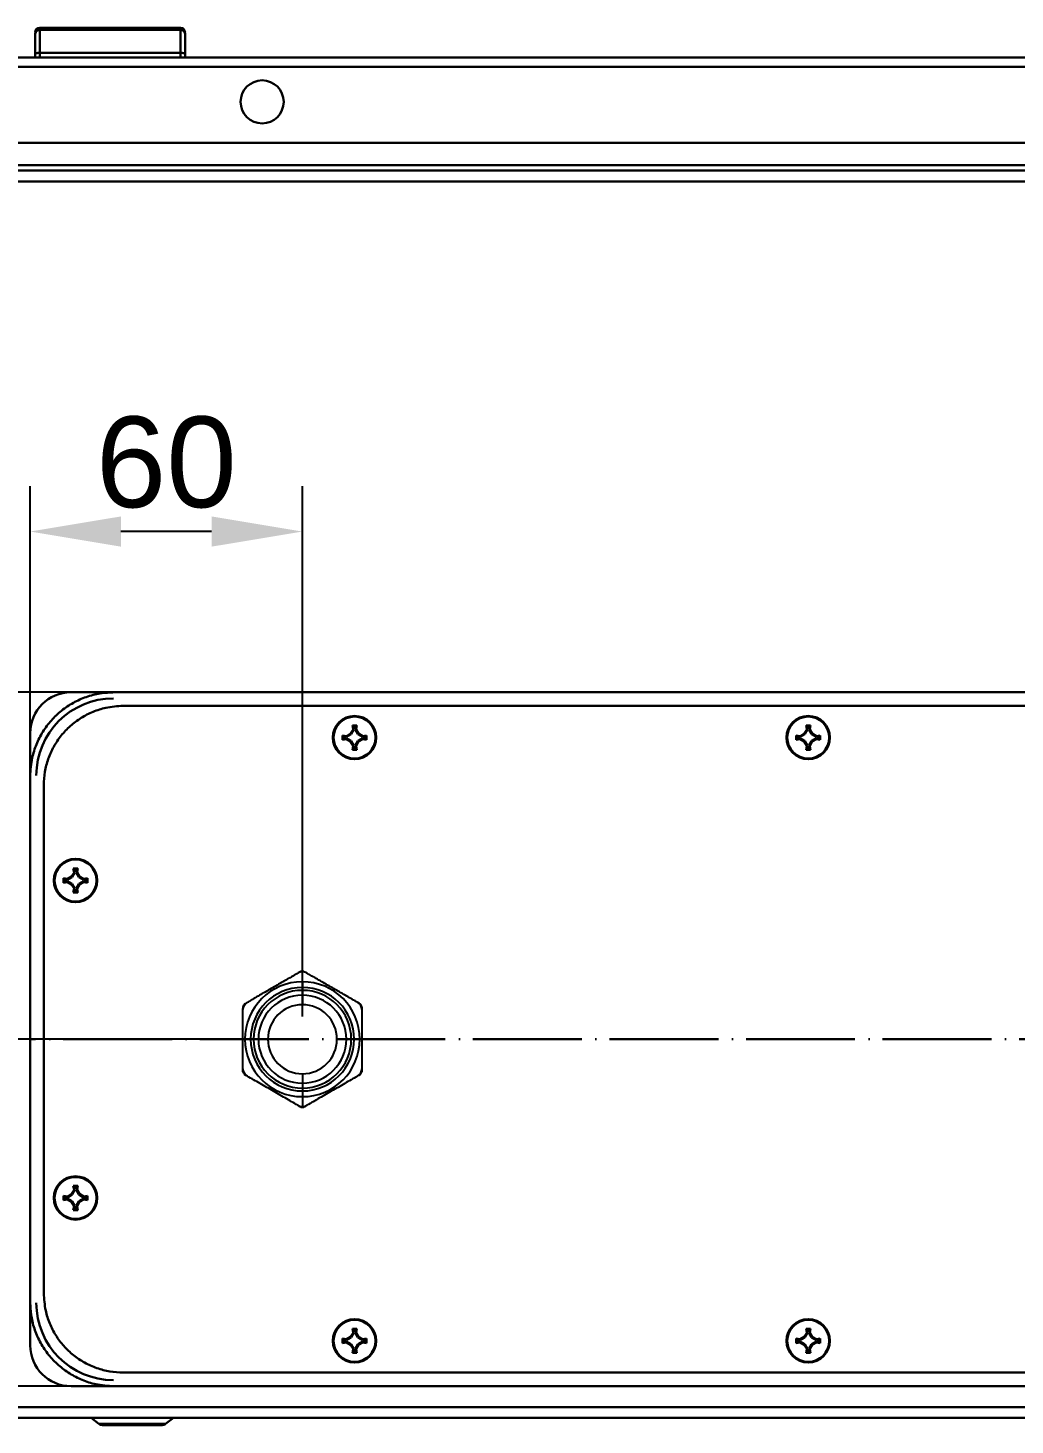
# Model space of a CAD drawing. Header units: millimetres. Extents: x 0 to 53000, y -591 to 24400.
# Drawn here: x 9903.4 to 10121, y 2049 to 2357 of the extents above; entities that cross this region are included whole.
import ezdxf

# ---------------------------------------------------------------- set-up
doc = ezdxf.new("R2010")
doc.units = ezdxf.units.MM
doc.linetypes.add('ACAD_ISO04W100', pattern=[30, 24, -3, 0, -3])
for name, color, linetype in [('MAIN-1', 7, 'Continuous'), ('MAIN-2', 7, 'Continuous'), ('размеры', 3, 'Continuous')]:
    doc.layers.add(name, color=color, linetype=linetype)
doc.layers.add('Осевые центральные', color=5, linetype='ACAD_ISO04W100', lineweight=30)
doc.layers.add('Основная', color=7, linetype='Continuous', lineweight=30)
doc.styles.get("Standard").update_dxf_attribs({"font": 'arial.ttf'})
doc.dimstyles.new('ISO2', dxfattribs={"dimtxt": 20, "dimasz": 20, "dimexe": 10, "dimexo": 5, "dimgap": 5, "dimtad": 1, "dimdec": 4, "dimdsep": 46, "dimlunit": 6, "dimtxsty": 'Standard', "dimcen": 20, "dimadec": 0, "dimazin": 0, "dimtfac": 1, "dimtdec": 4, "dimtmove": 0, "dimatfit": 3, "dimfxl": 1, "dimtolj": 1, "dimtzin": 0, "dimarcsym": 0})

# ---------------------------------------------------------------- blocks, each defined once
blk = doc.blocks.new('*U377')
at = {"layer": 'MAIN-1'}
for p, q in [((-4.62, 12.48), (-4.94, 12.29)), ((-4.3, 12.67), (-4.62, 12.48)), ((-3.98, 12.85), (-4.3, 12.67)), ((-3.66, 13.03), (-3.98, 12.85)), ((-3.35, 13.21), (-3.66, 13.03)), ((-3.04, 13.39), (-3.35, 13.21)), ((-2.73, 13.57), (-3.04, 13.39)), ((-2.43, 13.74), (-2.73, 13.57)), ((-2.12, 13.92), (-2.43, 13.74)), ((-1.82, 14.09), (-2.12, 13.92)), ((-1.52, 14.27), (-1.82, 14.09)), ((-1.22, 14.44), (-1.52, 14.27)), ((-0.93, 14.61), (-1.22, 14.44)), ((-0.64, 14.78), (-0.93, 14.61)), ((-0.35, 14.95), (-0.64, 14.78)), ((0, 12.66), (0, 14.95)), ((0, 12.66), (0, 7.61)), ((0.35, 14.95), (0.52, 14.85)), ((0.52, 14.85), (0.69, 14.75)), ((0.69, 14.75), (0.87, 14.65)), ((0.87, 14.65), (1.04, 14.54)), ((1.04, 14.54), (1.22, 14.44)), ((1.22, 14.44), (1.39, 14.34)), ((1.39, 14.34), (1.57, 14.24)), ((1.57, 14.24), (1.61, 14.22)), ((1.61, 14.22), (1.64, 14.2)), ((1.64, 14.2), (1.67, 14.18)), ((1.67, 14.18), (1.7, 14.16)), ((1.7, 14.16), (1.74, 14.14)), ((1.74, 14.14), (1.77, 14.12)), ((1.77, 14.12), (1.8, 14.11)), ((2.1, 13.93), (1.8, 14.11)), ((2.41, 13.75), (2.1, 13.93)), ((2.72, 13.58), (2.41, 13.75)), ((3.03, 13.4), (2.72, 13.58)), ((3.34, 13.22), (3.03, 13.4)), ((3.65, 13.04), (3.34, 13.22)), ((3.97, 12.86), (3.65, 13.04)), ((4.28, 12.67), (3.97, 12.86)), ((4.6, 12.49), (4.28, 12.67)), ((4.92, 12.3), (4.6, 12.49)), ((-10.09, 9.32), (-10.4, 9.14)), ((-9.78, 9.5), (-10.09, 9.32)), ((-9.47, 9.68), (-9.78, 9.5)), ((-9.15, 9.86), (-9.47, 9.68)), ((-8.83, 10.05), (-9.15, 9.86)), ((-8.51, 10.23), (-8.83, 10.05)), ((-8.19, 10.41), (-8.51, 10.23)), ((-7.87, 10.6), (-8.19, 10.41)), ((-7.55, 10.79), (-7.87, 10.6)), ((-7.22, 10.97), (-7.55, 10.79)), ((-6.9, 11.16), (-7.22, 10.97)), ((-6.57, 11.35), (-6.9, 11.16)), ((-6.24, 11.54), (-6.57, 11.35)), ((-5.92, 11.73), (-6.24, 11.54)), ((-5.59, 11.92), (-5.92, 11.73)), ((-5.26, 12.11), (-5.59, 11.92)), ((-4.94, 12.29), (-5.26, 12.11)), ((5.24, 12.12), (4.92, 12.3)), ((5.57, 11.93), (5.24, 12.12)), ((5.89, 11.74), (5.57, 11.93)), ((6.22, 11.56), (5.89, 11.74)), ((6.55, 11.37), (6.22, 11.56)), ((6.87, 11.18), (6.55, 11.37)), ((7.2, 10.99), (6.87, 11.18)), ((7.53, 10.8), (7.2, 10.99)), ((7.85, 10.61), (7.53, 10.8)), ((8.18, 10.42), (7.85, 10.61)), ((8.5, 10.24), (8.18, 10.42)), ((8.82, 10.05), (8.5, 10.24)), ((9.14, 9.87), (8.82, 10.05)), ((9.45, 9.69), (9.14, 9.87)), ((9.77, 9.51), (9.45, 9.69)), ((10.08, 9.33), (9.77, 9.51)), ((10.38, 9.15), (10.08, 9.33)), ((-13.12, 7.17), (-13.12, 7.12)), ((-13.12, 7.12), (-13.12, 7.06)), ((-13.12, 7.06), (-13.12, 7.01)), ((-13.12, 7.01), (-13.12, 6.95)), ((-13.12, 6.95), (-13.12, 6.9)), ((-13.12, 6.9), (-13.12, 6.84)), ((-13.12, 6.84), (-13.12, 6.78)), ((-13.12, 6.75), (-13.12, 6.78)), ((-13.12, 6.71), (-13.12, 6.75)), ((-13.12, 6.67), (-13.12, 6.71)), ((-13.12, 6.63), (-13.12, 6.67)), ((-13.12, 6.59), (-13.12, 6.63)), ((-13.12, 6.56), (-13.12, 6.59)), ((-13.12, 6.52), (-13.12, 6.56)), ((-13.12, 6.15), (-13.12, 6.52)), ((-12.77, 7.77), (-12.6, 7.87)), ((-12.6, 7.87), (-12.42, 7.97)), ((-12.42, 7.97), (-12.25, 8.07)), ((-12.25, 8.07), (-12.07, 8.17)), ((-12.07, 8.17), (-11.9, 8.28)), ((-11.9, 8.28), (-11.72, 8.38)), ((-11.72, 8.38), (-11.54, 8.48)), ((-11.54, 8.48), (-11.51, 8.5)), ((-11.51, 8.5), (-11.48, 8.52)), ((-11.48, 8.52), (-11.45, 8.54)), ((-11.45, 8.54), (-11.41, 8.56)), ((-11.41, 8.56), (-11.38, 8.58)), ((-11.38, 8.58), (-11.35, 8.59)), ((-11.35, 8.59), (-11.31, 8.61)), ((-11.01, 8.79), (-11.31, 8.61)), ((-10.71, 8.96), (-11.01, 8.79)), ((-10.4, 9.14), (-10.71, 8.96)), ((10.69, 8.97), (10.38, 9.15)), ((10.99, 8.8), (10.69, 8.97)), ((11.3, 8.62), (10.99, 8.8)), ((11.6, 8.45), (11.3, 8.62)), ((11.89, 8.28), (11.6, 8.45)), ((12.19, 8.11), (11.89, 8.28)), ((12.48, 7.94), (12.19, 8.11)), ((12.77, 7.77), (12.48, 7.94)), ((13.12, 7.17), (13.12, 6.81)), ((13.12, 6.81), (13.12, 6.44)), ((13.12, 6.44), (13.12, 6.07)), ((-13.12, 5.78), (-13.12, 6.15)), ((-13.12, 5.4), (-13.12, 5.78)), ((-13.12, 5.02), (-13.12, 5.4)), ((-13.12, 4.64), (-13.12, 5.02)), ((-13.12, 4.25), (-13.12, 4.64)), ((-13.12, 3.86), (-13.12, 4.25)), ((-13.12, 3.47), (-13.12, 3.86)), ((-13.12, 3.08), (-13.12, 3.47)), ((13.12, 6.07), (13.12, 5.7)), ((13.12, 5.7), (13.12, 5.32)), ((13.12, 5.32), (13.12, 4.94)), ((13.12, 4.94), (13.12, 4.56)), ((13.12, 4.56), (13.12, 4.17)), ((13.12, 4.17), (13.12, 3.79)), ((13.12, 3.79), (13.12, 3.39)), ((13.12, 3.39), (13.12, 3)), ((-13.12, 2.68), (-13.12, 3.08)), ((-13.12, 2.28), (-13.12, 2.68)), ((-13.12, 1.88), (-13.12, 2.28)), ((-13.12, 1.47), (-13.12, 1.88)), ((-13.12, 1.07), (-13.12, 1.47)), ((-13.12, 0.66), (-13.12, 1.07)), ((-13.12, 0.25), (-13.12, 0.66)), ((-13.12, -0.16), (-13.12, 0.25)), ((13.12, 3), (13.12, 2.6)), ((13.12, 2.6), (13.12, 2.2)), ((13.12, 2.2), (13.12, 1.8)), ((13.12, 1.8), (13.12, 1.39)), ((13.12, 1.39), (13.12, 0.98)), ((13.12, 0.98), (13.12, 0.57)), ((13.12, 0.57), (13.12, 0.16)), ((13.12, 0.16), (13.12, -0.25)), ((-13.12, -0.57), (-13.12, -0.16)), ((-13.12, -0.98), (-13.12, -0.57)), ((-13.12, -1.39), (-13.12, -0.98)), ((-13.12, -1.8), (-13.12, -1.39)), ((-13.12, -2.2), (-13.12, -1.8)), ((-13.12, -2.6), (-13.12, -2.2)), ((-13.12, -3), (-13.12, -2.6)), ((-13.12, -3.39), (-13.12, -3)), ((13.12, -0.25), (13.12, -0.66)), ((13.12, -0.66), (13.12, -1.07)), ((13.12, -1.07), (13.12, -1.47)), ((13.12, -1.47), (13.12, -1.88)), ((13.12, -1.88), (13.12, -2.28)), ((13.12, -2.28), (13.12, -2.68)), ((13.12, -2.68), (13.12, -3.08)), ((13.12, -3.08), (13.12, -3.47)), ((-13.12, -3.79), (-13.12, -3.39)), ((-13.12, -4.17), (-13.12, -3.79)), ((-13.12, -4.56), (-13.12, -4.17)), ((-13.12, -4.94), (-13.12, -4.56)), ((-13.12, -5.32), (-13.12, -4.94)), ((-13.12, -5.7), (-13.12, -5.32)), ((-13.12, -6.07), (-13.12, -5.7)), ((-13.12, -6.44), (-13.12, -6.07)), ((13.12, -3.47), (13.12, -3.86)), ((13.12, -3.86), (13.12, -4.25)), ((13.12, -4.25), (13.12, -4.64)), ((13.12, -4.64), (13.12, -5.02)), ((13.12, -5.02), (13.12, -5.4)), ((13.12, -5.4), (13.12, -5.78)), ((13.12, -5.78), (13.12, -6.15)), ((13.12, -6.15), (13.12, -6.52)), ((-13.12, -6.81), (-13.12, -6.44)), ((-13.12, -7.17), (-13.12, -6.81)), ((-12.44, -7.96), (-12.77, -7.77)), ((-12.11, -8.16), (-12.44, -7.96)), ((-11.77, -8.35), (-12.11, -8.16)), ((-11.43, -8.55), (-11.77, -8.35)), ((-11.08, -8.75), (-11.43, -8.55)), ((-10.74, -8.95), (-11.08, -8.75)), ((-10.39, -9.15), (-10.74, -8.95)), ((-10.03, -9.35), (-10.39, -9.15)), ((0, -7.61), (0, -12.66)), ((10.39, -9.15), (10.03, -9.35)), ((10.74, -8.95), (10.39, -9.15)), ((11.08, -8.75), (10.74, -8.95)), ((11.43, -8.55), (11.08, -8.75)), ((11.77, -8.35), (11.43, -8.55)), ((12.11, -8.16), (11.77, -8.35)), ((12.44, -7.96), (12.11, -8.16)), ((12.77, -7.77), (12.44, -7.96)), ((13.12, -6.52), (13.12, -6.56)), ((13.12, -6.56), (13.12, -6.59)), ((13.12, -6.59), (13.12, -6.63)), ((13.12, -6.63), (13.12, -6.67)), ((13.12, -6.67), (13.12, -6.71)), ((13.12, -6.71), (13.12, -6.75)), ((13.12, -6.75), (13.12, -6.78)), ((13.12, -6.78), (13.12, -6.84)), ((13.12, -6.84), (13.12, -6.9)), ((13.12, -6.9), (13.12, -6.95)), ((13.12, -6.95), (13.12, -7.01)), ((13.12, -7.01), (13.12, -7.06)), ((13.12, -7.06), (13.12, -7.12)), ((13.12, -7.12), (13.12, -7.17)), ((-9.68, -9.56), (-10.03, -9.35)), ((-9.32, -9.76), (-9.68, -9.56)), ((-8.96, -9.97), (-9.32, -9.76)), ((-8.6, -10.18), (-8.96, -9.97)), ((-8.23, -10.39), (-8.6, -10.18)), ((-7.86, -10.61), (-8.23, -10.39)), ((-7.49, -10.82), (-7.86, -10.61)), ((-7.12, -11.03), (-7.49, -10.82)), ((-6.75, -11.25), (-7.12, -11.03)), ((-6.37, -11.47), (-6.75, -11.25)), ((-6, -11.68), (-6.37, -11.47)), ((-5.62, -11.9), (-6, -11.68)), ((-5.25, -12.11), (-5.62, -11.9)), ((-4.89, -12.33), (-5.25, -12.11)), ((5.25, -12.11), (4.89, -12.33)), ((5.62, -11.9), (5.25, -12.11)), ((6, -11.68), (5.62, -11.9)), ((6.37, -11.47), (6, -11.68)), ((6.75, -11.25), (6.37, -11.47)), ((7.12, -11.03), (6.75, -11.25)), ((7.49, -10.82), (7.12, -11.03)), ((7.86, -10.61), (7.49, -10.82)), ((8.23, -10.39), (7.86, -10.61)), ((8.6, -10.18), (8.23, -10.39)), ((8.96, -9.97), (8.6, -10.18)), ((9.32, -9.76), (8.96, -9.97)), ((9.68, -9.56), (9.32, -9.76)), ((10.03, -9.35), (9.68, -9.56)), ((-4.52, -12.54), (-4.89, -12.33)), ((-4.16, -12.75), (-4.52, -12.54)), ((-3.8, -12.95), (-4.16, -12.75)), ((-3.44, -13.16), (-3.8, -12.95)), ((-3.08, -13.37), (-3.44, -13.16)), ((-2.73, -13.57), (-3.08, -13.37)), ((-2.38, -13.77), (-2.73, -13.57)), ((-2.03, -13.97), (-2.38, -13.77)), ((-1.69, -14.17), (-2.03, -13.97)), ((-1.35, -14.37), (-1.69, -14.17)), ((-1.01, -14.56), (-1.35, -14.37)), ((-0.68, -14.76), (-1.01, -14.56)), ((-0.35, -14.95), (-0.68, -14.76)), ((0, -12.66), (0, -14.95)), ((0.68, -14.76), (0.35, -14.95)), ((1.01, -14.56), (0.68, -14.76)), ((1.35, -14.37), (1.01, -14.56)), ((1.69, -14.17), (1.35, -14.37)), ((2.03, -13.97), (1.69, -14.17)), ((2.38, -13.77), (2.03, -13.97)), ((2.73, -13.57), (2.38, -13.77)), ((3.08, -13.37), (2.73, -13.57)), ((3.44, -13.16), (3.08, -13.37)), ((3.8, -12.95), (3.44, -13.16)), ((4.16, -12.75), (3.8, -12.95)), ((4.52, -12.54), (4.16, -12.75)), ((4.89, -12.33), (4.52, -12.54))]:
    blk.add_line(p, q, dxfattribs=at)
for radius, start, end in [(12.66, 90, 270), (14.95, 90, 91.3251), (14.95, 88.6749, 90), (12.66, 270, 90), (14.95, 148.6749, 151.325), (7.61, 90, 180), (7.61, 0, 90), (14.95, 28.675, 31.3251), (7.61, 180, 270), (7.61, 270, 0), (14.95, 208.6749, 211.3251), (14.95, 328.6749, 331.3251), (14.95, 268.6749, 270), (14.95, 270, 271.3251)]:
    blk.add_arc((0, 0), radius, start, end, dxfattribs=at)
at = {"layer": 'MAIN-2'}
for p, q in [((-0.91, 14.62), (-0.91, 14.62)), ((-0.35, 14.95), (-0.35, 14.95)), ((0, 12.66), (0, 12.66)), ((0.35, 14.95), (0.35, 14.95)), ((0.91, 14.62), (0.91, 14.62)), ((0, 11.41), (0, 11.41)), ((0, 10.78), (0, 10.78)), ((0, 9.69), (0, 9.69)), ((-13.12, 7.17), (-13.12, 7.17)), ((-13.12, 6.52), (-13.12, 6.52)), ((-12.77, 7.77), (-12.77, 7.77)), ((-12.2, 8.1), (-12.2, 8.1)), ((12.2, 8.1), (12.2, 8.1)), ((12.77, 7.77), (12.77, 7.77)), ((13.12, 7.17), (13.12, 7.17)), ((13.12, 6.52), (13.12, 6.52)), ((-7.61, 0), (-9.69, 0)), ((7.61, 0), (9.69, 0)), ((-13.12, -6.52), (-13.12, -6.52)), ((-13.12, -7.17), (-13.12, -7.17)), ((-12.77, -7.77), (-12.77, -7.77)), ((-12.2, -8.1), (-12.2, -8.1)), ((12.2, -8.1), (12.2, -8.1)), ((12.77, -7.77), (12.77, -7.77)), ((13.12, -6.52), (13.12, -6.52)), ((13.12, -7.17), (13.12, -7.17)), ((0, -9.69), (0, -9.69)), ((0, -10.78), (0, -10.78)), ((0, -11.41), (0, -11.41)), ((-0.91, -14.62), (-0.91, -14.62)), ((-0.35, -14.95), (-0.35, -14.95)), ((0, -12.66), (0, -12.66)), ((0.35, -14.95), (0.35, -14.95)), ((0.91, -14.62), (0.91, -14.62))]:
    blk.add_line(p, q, dxfattribs=at)
for centre, radius, start, end in [((0, 13.04), 1.82, 90, 120), ((0, 13.04), 1.82, 60, 90), ((0, 0), 11.41, 90, 270), ((0, 0), 10.78, 90, 270), ((0, 0), 9.69, 90, 180), ((0, 0), 11.41, 270, 90), ((0, 0), 10.78, 270, 90), ((0, 0), 9.69, 0, 90), ((-11.29, 6.52), 1.82, 120, 180), ((11.29, 6.52), 1.82, 0, 60), ((0, 0), 9.69, 180, 270), ((0, 0), 9.69, 270, 0), ((-11.29, -6.52), 1.82, 180, 240), ((11.29, -6.52), 1.82, 300, 0), ((0, -13.04), 1.82, 240, 270), ((0, -13.04), 1.82, 270, 300)]:
    blk.add_arc(centre, radius, start, end, dxfattribs=at)
blk = doc.blocks.new('*U376')
at = {"layer": 'Основная', "color": 0, "linetype": 'ByBlock', "lineweight": -2, "transparency": 16777216}
blk.add_blockref('*U377', (0, 0), dxfattribs=at)
blk = doc.blocks.new('*D380')
at = {"layer": 'Defpoints', "color": 0, "transparency": 16777216}
for p in [(9903.91, 2246), (9903.91, 2134.07), (9963.91, 2134.07)]:
    blk.add_point(p, dxfattribs=at)
at = {"layer": 'размеры', "color": 0, "lineweight": -2, "transparency": 16777216}
for p, q in [((9903.91, 2139.07), (9903.91, 2256)), ((9963.91, 2139.07), (9963.91, 2256)), ((9943.91, 2246), (9923.91, 2246))]:
    blk.add_line(p, q, dxfattribs=at)
at = {"layer": 'размеры', "color": 0, "transparency": 16777216}
for points in [[(9923.91, 2249.33), (9923.91, 2242.67), (9903.91, 2246)], [(9943.91, 2249.33), (9943.91, 2242.67), (9963.91, 2246)]]:
    blk.add_solid(points, dxfattribs=at)
at = {"layer": 'размеры', "color": 0, "transparency": 16777216, "insert": (9933.91, 2261.21), "char_height": 20, "attachment_point": 5}
blk.add_mtext('\\A1;60', dxfattribs=at)
blk = doc.blocks.new('*D381')
at = {"layer": 'Defpoints', "color": 0, "transparency": 16777216}
for p in [(9963.91, 2134.07), (9824.04, 2057.57), (9963.91, 2057.57)]:
    blk.add_point(p, dxfattribs=at)
at = {"layer": 'размеры', "color": 0, "lineweight": -2, "transparency": 16777216}
for p, q in [((9958.91, 2134.07), (9814.04, 2134.07)), ((9824.04, 2114.07), (9824.04, 2077.57)), ((9958.91, 2057.57), (9814.04, 2057.57))]:
    blk.add_line(p, q, dxfattribs=at)
at = {"layer": 'размеры', "color": 0, "transparency": 16777216}
for points in [[(9820.7, 2114.07), (9827.37, 2114.07), (9824.04, 2134.07)], [(9820.7, 2077.57), (9827.37, 2077.57), (9824.04, 2057.57)]]:
    blk.add_solid(points, dxfattribs=at)
at = {"layer": 'размеры', "color": 0, "transparency": 16777216, "insert": (9807.02, 2095.82), "char_height": 20, "attachment_point": 5, "rotation": 90}
blk.add_mtext('\\A1;76,5', dxfattribs=at)
blk = doc.blocks.new('*D382')
at = {"layer": 'Defpoints', "color": 0, "transparency": 16777216}
for p in [(9824.04, 2210.57), (9963.91, 2210.57), (9963.91, 2134.07)]:
    blk.add_point(p, dxfattribs=at)
at = {"layer": 'размеры', "color": 0, "lineweight": -2, "transparency": 16777216}
for p, q in [((9958.91, 2210.57), (9814.04, 2210.57)), ((9824.04, 2154.07), (9824.04, 2190.57)), ((9958.91, 2134.07), (9814.04, 2134.07))]:
    blk.add_line(p, q, dxfattribs=at)
at = {"layer": 'размеры', "color": 0, "transparency": 16777216}
for points in [[(9820.7, 2190.57), (9827.37, 2190.57), (9824.04, 2210.57)], [(9820.7, 2154.07), (9827.37, 2154.07), (9824.04, 2134.07)]]:
    blk.add_solid(points, dxfattribs=at)
at = {"layer": 'размеры', "color": 0, "transparency": 16777216, "insert": (9807.02, 2172.32), "char_height": 20, "attachment_point": 5, "rotation": 90}
blk.add_mtext('\\A1;76,5', dxfattribs=at)

msp = doc.modelspace()

# ---------------------------------------------------------------- linework, layer by layer
at = {"layer": 'Осевые центральные'}
msp.add_line((10446.91086, 2134.06568), (9903.91088, 2134.06568), dxfattribs=at)
at = {"layer": 'Основная', "linetype": 'Continuous'}
for p, q in [((9906.03817, 2357.03043), (9906.03817, 2356.63659)), ((9937.03816, 2357.03043), (9906.03817, 2357.03043)), ((9906.03817, 2356.63659), (9906.03817, 2351.53044)), ((9937.03816, 2356.63659), (9906.03817, 2356.63659)), ((9937.03816, 2356.63659), (9937.03816, 2357.03043)), ((9937.03816, 2351.53044), (9937.03816, 2356.63659)), ((10469.93817, 2350.53044), (9877.13817, 2350.53044)), ((9905.03815, 2351.3288), (9905.03815, 2350.53044)), ((9906.03817, 2350.53044), (9906.03817, 2351.53044)), ((9937.03816, 2351.53044), (9906.03817, 2351.53044)), ((9937.03816, 2350.53044), (9937.03816, 2351.53044)), ((9938.03816, 2350.53044), (9938.03816, 2351.3288)), ((9877.13817, 2348.43043), (10469.93817, 2348.43043)), ((9887.33817, 2331.73043), (10459.73817, 2331.73043)), ((9898.23515, 2326.76568), (10452.5866, 2326.76568)), ((10472.37448, 2325.56569), (9878.44727, 2325.56569)), ((10472.71088, 2323.16569), (9879.11088, 2323.16569)), ((9922.41088, 2210.56569), (9912.91088, 2210.56569)), ((10428.41086, 2210.56569), (9922.41088, 2210.56569)), ((9924.41089, 2207.56569), (10426.41086, 2207.56569)), ((9974.92123, 2203.2244), (9975.41087, 2203.22574)), ((9975.07056, 2202.36245), (9974.92123, 2203.2244)), ((9975.12729, 2203.05548), (9974.92123, 2203.2244)), ((9975.12729, 2203.05548), (9975.27254, 2202.32921)), ((9975.69445, 2203.05548), (9975.12729, 2203.05548)), ((9975.41087, 2203.22574), (9975.90052, 2203.2244)), ((9975.54921, 2202.32921), (9975.69445, 2203.05548)), ((9975.69445, 2203.05548), (9975.90052, 2203.2244)), ((9975.90052, 2203.2244), (9975.75118, 2202.36245)), ((10074.92123, 2203.2244), (10075.41087, 2203.22574)), ((10075.07057, 2202.36245), (10074.92123, 2203.2244)), ((10075.12729, 2203.05548), (10074.92123, 2203.2244)), ((10075.12729, 2203.05548), (10075.27254, 2202.32921)), ((10075.69446, 2203.05548), (10075.12729, 2203.05548)), ((10075.41087, 2203.22574), (10075.90052, 2203.2244)), ((10075.54921, 2202.32921), (10075.69446, 2203.05548)), ((10075.69446, 2203.05548), (10075.90052, 2203.2244)), ((10075.90052, 2203.2244), (10075.75118, 2202.36245)), ((9903.91088, 2201.56569), (9903.91088, 2192.06569)), ((9972.75216, 2201.05533), (9973.61412, 2200.90599)), ((9972.75216, 2200.07604), (9972.75216, 2201.05533)), ((9972.92108, 2200.84927), (9972.75216, 2201.05533)), ((9972.75216, 2200.07604), (9972.92108, 2200.2821)), ((9973.61412, 2200.22538), (9972.75216, 2200.07604)), ((9973.64735, 2200.70402), (9972.92108, 2200.84927)), ((9972.92108, 2200.84927), (9972.92108, 2200.2821)), ((9972.92108, 2200.2821), (9973.64735, 2200.42735)), ((9973.61412, 2200.90599), (9974.53011, 2201.44645)), ((9973.64735, 2200.70402), (9973.61412, 2200.90599)), ((9973.61412, 2200.22538), (9973.64735, 2200.42735)), ((9974.53011, 2199.68492), (9973.61412, 2200.22538)), ((9974.67767, 2201.29888), (9973.64735, 2200.70402)), ((9973.64735, 2200.42735), (9974.67767, 2199.83249)), ((9974.53011, 2201.44645), (9975.07056, 2202.36245)), ((9974.67767, 2201.29888), (9974.53011, 2201.44645)), ((9974.53011, 2199.68492), (9974.67767, 2199.83249)), ((9975.07056, 2198.76893), (9974.53011, 2199.68492)), ((9975.27254, 2202.32921), (9974.67767, 2201.29888)), ((9974.67767, 2199.83249), (9975.27254, 2198.80216)), ((9975.27254, 2202.32921), (9975.07056, 2202.36245)), ((9975.54921, 2202.32921), (9975.75118, 2202.36245)), ((9976.14407, 2201.29888), (9975.54921, 2202.32921)), ((9975.54921, 2198.80216), (9976.14407, 2199.83249)), ((9975.75118, 2202.36245), (9976.29163, 2201.44645)), ((9976.29163, 2199.68492), (9975.75118, 2198.76893)), ((9976.29163, 2201.44645), (9976.14407, 2201.29888)), ((9977.17439, 2200.70402), (9976.14407, 2201.29888)), ((9976.14407, 2199.83249), (9977.17439, 2200.42735)), ((9976.14407, 2199.83249), (9976.29163, 2199.68492)), ((9976.29163, 2201.44645), (9977.20764, 2200.90599)), ((9977.20764, 2200.22538), (9976.29163, 2199.68492)), ((9977.20764, 2200.90599), (9977.17439, 2200.70402)), ((9977.90066, 2200.84927), (9977.17439, 2200.70402)), ((9977.17439, 2200.42735), (9977.20764, 2200.22538)), ((9977.17439, 2200.42735), (9977.90066, 2200.2821)), ((9977.20764, 2200.90599), (9978.06959, 2201.05533)), ((9978.06959, 2200.07604), (9977.20764, 2200.22538)), ((9978.06959, 2201.05533), (9977.90066, 2200.84927)), ((9977.90066, 2200.2821), (9977.90066, 2200.84927)), ((9977.90066, 2200.2821), (9978.06959, 2200.07604)), ((9978.06959, 2201.05533), (9978.06959, 2200.07604)), ((10072.75215, 2201.05533), (10073.61411, 2200.90599)), ((10072.75215, 2200.07604), (10072.75215, 2201.05533)), ((10072.92108, 2200.84927), (10072.75215, 2201.05533)), ((10072.75215, 2200.07604), (10072.92108, 2200.2821)), ((10073.61411, 2200.22538), (10072.75215, 2200.07604)), ((10073.64735, 2200.70402), (10072.92108, 2200.84927)), ((10072.92108, 2200.84927), (10072.92108, 2200.2821)), ((10072.92108, 2200.2821), (10073.64735, 2200.42735)), ((10073.61411, 2200.90599), (10074.53011, 2201.44645)), ((10073.64735, 2200.70402), (10073.61411, 2200.90599)), ((10073.61411, 2200.22538), (10073.64735, 2200.42735)), ((10074.53011, 2199.68492), (10073.61411, 2200.22538)), ((10074.67768, 2201.29888), (10073.64735, 2200.70402)), ((10073.64735, 2200.42735), (10074.67768, 2199.83249)), ((10074.53011, 2201.44645), (10075.07057, 2202.36245)), ((10074.67768, 2201.29888), (10074.53011, 2201.44645)), ((10074.53011, 2199.68492), (10074.67768, 2199.83249)), ((10075.07057, 2198.76893), (10074.53011, 2199.68492)), ((10075.27254, 2202.32921), (10074.67768, 2201.29888)), ((10074.67768, 2199.83249), (10075.27254, 2198.80216)), ((10075.27254, 2202.32921), (10075.07057, 2202.36245)), ((10075.54921, 2202.32921), (10075.75118, 2202.36245)), ((10076.14407, 2201.29888), (10075.54921, 2202.32921)), ((10075.54921, 2198.80216), (10076.14407, 2199.83249)), ((10075.75118, 2202.36245), (10076.29164, 2201.44645)), ((10076.29164, 2199.68492), (10075.75118, 2198.76893)), ((10076.29164, 2201.44645), (10076.14407, 2201.29888)), ((10077.17439, 2200.70402), (10076.14407, 2201.29888)), ((10076.14407, 2199.83249), (10077.17439, 2200.42735)), ((10076.14407, 2199.83249), (10076.29164, 2199.68492)), ((10076.29164, 2201.44645), (10077.20763, 2200.90599)), ((10077.20763, 2200.22538), (10076.29164, 2199.68492)), ((10077.20763, 2200.90599), (10077.17439, 2200.70402)), ((10077.90066, 2200.84927), (10077.17439, 2200.70402)), ((10077.17439, 2200.42735), (10077.20763, 2200.22538)), ((10077.17439, 2200.42735), (10077.90066, 2200.2821)), ((10077.20763, 2200.90599), (10078.06959, 2201.05533)), ((10078.06959, 2200.07604), (10077.20763, 2200.22538)), ((10078.06959, 2201.05533), (10077.90066, 2200.84927)), ((10077.90066, 2200.2821), (10077.90066, 2200.84927)), ((10077.90066, 2200.2821), (10078.06959, 2200.07604)), ((10078.06959, 2201.05533), (10078.06959, 2200.07604)), ((9974.92123, 2197.90697), (9975.07056, 2198.76893)), ((9975.12729, 2198.07589), (9974.92123, 2197.90697)), ((9975.41087, 2197.90563), (9974.92123, 2197.90697)), ((9975.27254, 2198.80216), (9975.07056, 2198.76893)), ((9975.27254, 2198.80216), (9975.12729, 2198.07589)), ((9975.12729, 2198.07589), (9975.69445, 2198.07589)), ((9975.90052, 2197.90697), (9975.41087, 2197.90563)), ((9975.54921, 2198.80216), (9975.75118, 2198.76893)), ((9975.69445, 2198.07589), (9975.54921, 2198.80216)), ((9975.90052, 2197.90697), (9975.69445, 2198.07589)), ((9975.75118, 2198.76893), (9975.90052, 2197.90697)), ((10074.92123, 2197.90697), (10075.07057, 2198.76893)), ((10075.12729, 2198.07589), (10074.92123, 2197.90697)), ((10075.41087, 2197.90563), (10074.92123, 2197.90697)), ((10075.27254, 2198.80216), (10075.07057, 2198.76893)), ((10075.27254, 2198.80216), (10075.12729, 2198.07589)), ((10075.12729, 2198.07589), (10075.69446, 2198.07589)), ((10075.90052, 2197.90697), (10075.41087, 2197.90563)), ((10075.54921, 2198.80216), (10075.75118, 2198.76893)), ((10075.69446, 2198.07589), (10075.54921, 2198.80216)), ((10075.90052, 2197.90697), (10075.69446, 2198.07589)), ((10075.75118, 2198.76893), (10075.90052, 2197.90697)), ((9903.91088, 2192.06569), (9903.91088, 2076.06568)), ((9906.91087, 2078.06569), (9906.91087, 2190.06569)), ((9913.42122, 2171.7244), (9913.91087, 2171.72574)), ((9913.57056, 2170.86245), (9913.42122, 2171.7244)), ((9913.42122, 2171.7244), (9913.62727, 2171.55548)), ((9913.91087, 2171.72574), (9914.40052, 2171.7244)), ((9914.19447, 2171.55548), (9914.40052, 2171.7244)), ((9914.40052, 2171.7244), (9914.25118, 2170.86245)), ((9911.25215, 2169.55533), (9912.11412, 2169.40599)), ((9911.25215, 2168.57604), (9911.25215, 2169.55533)), ((9911.42107, 2169.34927), (9911.25215, 2169.55533)), ((9911.25215, 2168.57604), (9911.42107, 2168.7821)), ((9912.11412, 2168.72538), (9911.25215, 2168.57604)), ((9912.14735, 2169.20402), (9911.42107, 2169.34927)), ((9911.42107, 2169.34927), (9911.42107, 2168.7821)), ((9911.42107, 2168.7821), (9912.14735, 2168.92735)), ((9912.11412, 2169.40599), (9913.03009, 2169.94645)), ((9912.14735, 2169.20402), (9912.11412, 2169.40599)), ((9912.11412, 2168.72538), (9912.14735, 2168.92735)), ((9913.03009, 2168.18492), (9912.11412, 2168.72538)), ((9913.17768, 2169.79888), (9912.14735, 2169.20402)), ((9912.14735, 2168.92735), (9913.17768, 2168.33249)), ((9913.03009, 2169.94645), (9913.57056, 2170.86245)), ((9913.17768, 2169.79888), (9913.03009, 2169.94645)), ((9913.77253, 2170.82921), (9913.17768, 2169.79888)), ((9913.77253, 2170.82921), (9913.57056, 2170.86245)), ((9913.62727, 2171.55548), (9913.77253, 2170.82921)), ((9914.19447, 2171.55548), (9913.62727, 2171.55548)), ((9914.04921, 2170.82921), (9914.19447, 2171.55548)), ((9914.04921, 2170.82921), (9914.25118, 2170.86245)), ((9914.64407, 2169.79888), (9914.04921, 2170.82921)), ((9914.25118, 2170.86245), (9914.79165, 2169.94645)), ((9914.79165, 2169.94645), (9914.64407, 2169.79888)), ((9915.67439, 2169.20402), (9914.64407, 2169.79888)), ((9914.64407, 2168.33249), (9915.67439, 2168.92735)), ((9914.79165, 2169.94645), (9915.70762, 2169.40599)), ((9915.70762, 2168.72538), (9914.79165, 2168.18492)), ((9915.70762, 2169.40599), (9915.67439, 2169.20402)), ((9916.40068, 2169.34927), (9915.67439, 2169.20402)), ((9915.67439, 2168.92735), (9915.70762, 2168.72538)), ((9915.67439, 2168.92735), (9916.40068, 2168.7821)), ((9915.70762, 2169.40599), (9916.5696, 2169.55533)), ((9916.5696, 2168.57604), (9915.70762, 2168.72538)), ((9916.5696, 2169.55533), (9916.40068, 2169.34927)), ((9916.40068, 2168.7821), (9916.40068, 2169.34927)), ((9916.40068, 2168.7821), (9916.5696, 2168.57604)), ((9916.5696, 2169.55533), (9916.5696, 2168.57604)), ((9913.03009, 2168.18492), (9913.17768, 2168.33249)), ((9913.57056, 2167.26893), (9913.03009, 2168.18492)), ((9913.17768, 2168.33249), (9913.77253, 2167.30216)), ((9913.42122, 2166.40697), (9913.57056, 2167.26893)), ((9913.62727, 2166.57589), (9913.42122, 2166.40697)), ((9913.91087, 2166.40563), (9913.42122, 2166.40697)), ((9913.77253, 2167.30216), (9913.57056, 2167.26893)), ((9913.77253, 2167.30216), (9913.62727, 2166.57589)), ((9913.62727, 2166.57589), (9914.19447, 2166.57589)), ((9914.40052, 2166.40697), (9913.91087, 2166.40563)), ((9914.04921, 2167.30216), (9914.64407, 2168.33249)), ((9914.04921, 2167.30216), (9914.25118, 2167.26893)), ((9914.19447, 2166.57589), (9914.04921, 2167.30216)), ((9914.19447, 2166.57589), (9914.40052, 2166.40697)), ((9914.79165, 2168.18492), (9914.25118, 2167.26893)), ((9914.25118, 2167.26893), (9914.40052, 2166.40697)), ((9914.64407, 2168.33249), (9914.79165, 2168.18492)), ((9913.03009, 2099.94645), (9913.57056, 2100.86244)), ((9913.77253, 2100.82921), (9913.17768, 2099.79888)), ((9913.42122, 2101.7244), (9913.91087, 2101.72574)), ((9913.57056, 2100.86244), (9913.42122, 2101.7244)), ((9913.62727, 2101.55547), (9913.42122, 2101.7244)), ((9913.77253, 2100.82921), (9913.57056, 2100.86244)), ((9913.62727, 2101.55547), (9913.77253, 2100.82921)), ((9914.19447, 2101.55547), (9913.62727, 2101.55547)), ((9913.91087, 2101.72574), (9914.40052, 2101.7244)), ((9914.04921, 2100.82921), (9914.19447, 2101.55547)), ((9914.04921, 2100.82921), (9914.25118, 2100.86244)), ((9914.64407, 2099.79888), (9914.04921, 2100.82921)), ((9914.19447, 2101.55547), (9914.40052, 2101.7244)), ((9914.40052, 2101.7244), (9914.25118, 2100.86244)), ((9914.25118, 2100.86244), (9914.79165, 2099.94645)), ((9911.25215, 2099.55533), (9912.11412, 2099.406)), ((9911.25215, 2098.57604), (9911.25215, 2099.55533)), ((9911.42107, 2099.34928), (9911.25215, 2099.55533)), ((9911.25215, 2098.57604), (9911.42107, 2098.7821)), ((9912.11412, 2098.72538), (9911.25215, 2098.57604)), ((9912.14735, 2099.20402), (9911.42107, 2099.34928)), ((9911.42107, 2099.34928), (9911.42107, 2098.7821)), ((9911.42107, 2098.7821), (9912.14735, 2098.92735)), ((9912.11412, 2099.406), (9913.03009, 2099.94645)), ((9912.14735, 2099.20402), (9912.11412, 2099.406)), ((9912.11412, 2098.72538), (9912.14735, 2098.92735)), ((9913.03009, 2098.18492), (9912.11412, 2098.72538)), ((9913.17768, 2099.79888), (9912.14735, 2099.20402)), ((9912.14735, 2098.92735), (9913.17768, 2098.33249)), ((9913.17768, 2099.79888), (9913.03009, 2099.94645)), ((9913.03009, 2098.18492), (9913.17768, 2098.33249)), ((9913.57056, 2097.26892), (9913.03009, 2098.18492)), ((9913.17768, 2098.33249), (9913.77253, 2097.30216)), ((9914.04921, 2097.30216), (9914.64407, 2098.33249)), ((9914.79165, 2098.18492), (9914.25118, 2097.26892)), ((9914.79165, 2099.94645), (9914.64407, 2099.79888)), ((9915.67439, 2099.20402), (9914.64407, 2099.79888)), ((9914.64407, 2098.33249), (9915.67439, 2098.92735)), ((9914.64407, 2098.33249), (9914.79165, 2098.18492)), ((9914.79165, 2099.94645), (9915.70762, 2099.406)), ((9915.70762, 2098.72538), (9914.79165, 2098.18492)), ((9915.70762, 2099.406), (9915.67439, 2099.20402)), ((9916.40068, 2099.34928), (9915.67439, 2099.20402)), ((9915.67439, 2098.92735), (9915.70762, 2098.72538)), ((9915.67439, 2098.92735), (9916.40068, 2098.7821)), ((9915.70762, 2099.406), (9916.5696, 2099.55533)), ((9916.5696, 2098.57604), (9915.70762, 2098.72538)), ((9916.5696, 2099.55533), (9916.40068, 2099.34928)), ((9916.40068, 2098.7821), (9916.40068, 2099.34928)), ((9916.40068, 2098.7821), (9916.5696, 2098.57604)), ((9916.5696, 2099.55533), (9916.5696, 2098.57604)), ((9913.42122, 2096.40697), (9913.57056, 2097.26892)), ((9913.62727, 2096.57589), (9913.42122, 2096.40697)), ((9913.91087, 2096.40563), (9913.42122, 2096.40697)), ((9913.77253, 2097.30216), (9913.57056, 2097.26892)), ((9913.77253, 2097.30216), (9913.62727, 2096.57589)), ((9913.62727, 2096.57589), (9914.19447, 2096.57589)), ((9914.40052, 2096.40697), (9913.91087, 2096.40563)), ((9914.04921, 2097.30216), (9914.25118, 2097.26892)), ((9914.19447, 2096.57589), (9914.04921, 2097.30216)), ((9914.40052, 2096.40697), (9914.19447, 2096.57589)), ((9914.25118, 2097.26892), (9914.40052, 2096.40697)), ((9903.91088, 2076.06568), (9903.91088, 2066.56569)), ((9974.92123, 2070.2244), (9975.41087, 2070.22575)), ((9975.07056, 2069.36245), (9974.92123, 2070.2244)), ((9975.12729, 2070.05548), (9974.92123, 2070.2244)), ((9975.12729, 2070.05548), (9975.27254, 2069.32921)), ((9975.69445, 2070.05548), (9975.12729, 2070.05548)), ((9975.41087, 2070.22575), (9975.90052, 2070.2244)), ((9975.54921, 2069.32921), (9975.69445, 2070.05548)), ((9975.69445, 2070.05548), (9975.90052, 2070.2244)), ((9975.90052, 2070.2244), (9975.75118, 2069.36245)), ((10074.92123, 2070.2244), (10075.41087, 2070.22575)), ((10075.07057, 2069.36245), (10074.92123, 2070.2244)), ((10075.12729, 2070.05548), (10074.92123, 2070.2244)), ((10075.12729, 2070.05548), (10075.27254, 2069.32921)), ((10075.69446, 2070.05548), (10075.12729, 2070.05548)), ((10075.41087, 2070.22575), (10075.90052, 2070.2244)), ((10075.54921, 2069.32921), (10075.69446, 2070.05548)), ((10075.69446, 2070.05548), (10075.90052, 2070.2244)), ((10075.90052, 2070.2244), (10075.75118, 2069.36245)), ((9972.75216, 2068.05533), (9973.61412, 2067.90599)), ((9972.75216, 2067.07604), (9972.75216, 2068.05533)), ((9972.92108, 2067.84927), (9972.75216, 2068.05533)), ((9972.75216, 2067.07604), (9972.92108, 2067.2821)), ((9973.61412, 2067.22537), (9972.75216, 2067.07604)), ((9973.64735, 2067.70402), (9972.92108, 2067.84927)), ((9972.92108, 2067.84927), (9972.92108, 2067.2821)), ((9972.92108, 2067.2821), (9973.64735, 2067.42735)), ((9973.61412, 2067.90599), (9974.53011, 2068.44645)), ((9973.64735, 2067.70402), (9973.61412, 2067.90599)), ((9973.61412, 2067.22537), (9973.64735, 2067.42735)), ((9974.53011, 2066.68492), (9973.61412, 2067.22537)), ((9974.67767, 2068.29888), (9973.64735, 2067.70402)), ((9973.64735, 2067.42735), (9974.67767, 2066.83249)), ((9974.53011, 2068.44645), (9975.07056, 2069.36245)), ((9974.67767, 2068.29888), (9974.53011, 2068.44645)), ((9975.27254, 2069.32921), (9974.67767, 2068.29888)), ((9975.27254, 2069.32921), (9975.07056, 2069.36245)), ((9975.54921, 2069.32921), (9975.75118, 2069.36245)), ((9976.14407, 2068.29888), (9975.54921, 2069.32921)), ((9975.75118, 2069.36245), (9976.29163, 2068.44645)), ((9976.29163, 2068.44645), (9976.14407, 2068.29888)), ((9977.17439, 2067.70402), (9976.14407, 2068.29888)), ((9976.14407, 2066.83249), (9977.17439, 2067.42735)), ((9976.29163, 2068.44645), (9977.20764, 2067.90599)), ((9977.20764, 2067.22537), (9976.29163, 2066.68492)), ((9977.20764, 2067.90599), (9977.17439, 2067.70402)), ((9977.90066, 2067.84927), (9977.17439, 2067.70402)), ((9977.17439, 2067.42735), (9977.20764, 2067.22537)), ((9977.17439, 2067.42735), (9977.90066, 2067.2821)), ((9977.20764, 2067.90599), (9978.06959, 2068.05533)), ((9978.06959, 2067.07604), (9977.20764, 2067.22537)), ((9978.06959, 2068.05533), (9977.90066, 2067.84927)), ((9977.90066, 2067.2821), (9977.90066, 2067.84927)), ((9977.90066, 2067.2821), (9978.06959, 2067.07604)), ((9978.06959, 2068.05533), (9978.06959, 2067.07604)), ((10072.75215, 2068.05533), (10073.61411, 2067.90599)), ((10072.75215, 2067.07604), (10072.75215, 2068.05533)), ((10072.92108, 2067.84927), (10072.75215, 2068.05533)), ((10072.75215, 2067.07604), (10072.92108, 2067.2821)), ((10073.61411, 2067.22537), (10072.75215, 2067.07604)), ((10073.64735, 2067.70402), (10072.92108, 2067.84927)), ((10072.92108, 2067.84927), (10072.92108, 2067.2821)), ((10072.92108, 2067.2821), (10073.64735, 2067.42735)), ((10073.61411, 2067.90599), (10074.53011, 2068.44645)), ((10073.64735, 2067.70402), (10073.61411, 2067.90599)), ((10073.61411, 2067.22537), (10073.64735, 2067.42735)), ((10074.53011, 2066.68492), (10073.61411, 2067.22537)), ((10074.67768, 2068.29888), (10073.64735, 2067.70402)), ((10073.64735, 2067.42735), (10074.67768, 2066.83249)), ((10074.53011, 2068.44645), (10075.07057, 2069.36245)), ((10074.67768, 2068.29888), (10074.53011, 2068.44645)), ((10075.27254, 2069.32921), (10074.67768, 2068.29888)), ((10075.27254, 2069.32921), (10075.07057, 2069.36245)), ((10075.54921, 2069.32921), (10075.75118, 2069.36245)), ((10076.14407, 2068.29888), (10075.54921, 2069.32921)), ((10075.75118, 2069.36245), (10076.29164, 2068.44645)), ((10076.29164, 2068.44645), (10076.14407, 2068.29888)), ((10077.17439, 2067.70402), (10076.14407, 2068.29888)), ((10076.14407, 2066.83249), (10077.17439, 2067.42735)), ((10076.29164, 2068.44645), (10077.20763, 2067.90599)), ((10077.20763, 2067.22537), (10076.29164, 2066.68492)), ((10077.20763, 2067.90599), (10077.17439, 2067.70402)), ((10077.90066, 2067.84927), (10077.17439, 2067.70402)), ((10077.17439, 2067.42735), (10077.20763, 2067.22537)), ((10077.17439, 2067.42735), (10077.90066, 2067.2821)), ((10077.20763, 2067.90599), (10078.06959, 2068.05533)), ((10078.06959, 2067.07604), (10077.20763, 2067.22537)), ((10078.06959, 2068.05533), (10077.90066, 2067.84927)), ((10077.90066, 2067.2821), (10077.90066, 2067.84927)), ((10077.90066, 2067.2821), (10078.06959, 2067.07604)), ((10078.06959, 2068.05533), (10078.06959, 2067.07604)), ((9974.53011, 2066.68492), (9974.67767, 2066.83249)), ((9975.07056, 2065.76893), (9974.53011, 2066.68492)), ((9974.67767, 2066.83249), (9975.27254, 2065.80216)), ((9974.92123, 2064.90697), (9975.07056, 2065.76893)), ((9975.12729, 2065.0759), (9974.92123, 2064.90697)), ((9975.41087, 2064.90563), (9974.92123, 2064.90697)), ((9975.27254, 2065.80216), (9975.07056, 2065.76893)), ((9975.27254, 2065.80216), (9975.12729, 2065.0759)), ((9975.12729, 2065.0759), (9975.69445, 2065.0759)), ((9975.90052, 2064.90697), (9975.41087, 2064.90563)), ((9975.54921, 2065.80216), (9976.14407, 2066.83249)), ((9975.54921, 2065.80216), (9975.75118, 2065.76893)), ((9975.69445, 2065.0759), (9975.54921, 2065.80216)), ((9975.90052, 2064.90697), (9975.69445, 2065.0759)), ((9976.29163, 2066.68492), (9975.75118, 2065.76893)), ((9975.75118, 2065.76893), (9975.90052, 2064.90697)), ((9976.14407, 2066.83249), (9976.29163, 2066.68492)), ((10074.53011, 2066.68492), (10074.67768, 2066.83249)), ((10075.07057, 2065.76893), (10074.53011, 2066.68492)), ((10074.67768, 2066.83249), (10075.27254, 2065.80216)), ((10074.92123, 2064.90697), (10075.07057, 2065.76893)), ((10075.12729, 2065.0759), (10074.92123, 2064.90697)), ((10075.41087, 2064.90563), (10074.92123, 2064.90697)), ((10075.27254, 2065.80216), (10075.07057, 2065.76893)), ((10075.27254, 2065.80216), (10075.12729, 2065.0759)), ((10075.12729, 2065.0759), (10075.69446, 2065.0759)), ((10075.90052, 2064.90697), (10075.41087, 2064.90563)), ((10075.54921, 2065.80216), (10076.14407, 2066.83249)), ((10075.54921, 2065.80216), (10075.75118, 2065.76893)), ((10075.69446, 2065.0759), (10075.54921, 2065.80216)), ((10075.90052, 2064.90697), (10075.69446, 2065.0759)), ((10076.29164, 2066.68492), (10075.75118, 2065.76893)), ((10075.75118, 2065.76893), (10075.90052, 2064.90697)), ((10076.14407, 2066.83249), (10076.29164, 2066.68492)), ((10426.41086, 2060.56569), (9924.41089, 2060.56569)), ((9922.41088, 2057.56568), (9912.91088, 2057.56568)), ((9922.41088, 2057.56568), (10428.41086, 2057.56568)), ((9879.11088, 2052.96568), (10472.96087, 2052.96568)), ((9878.51087, 2050.56568), (10472.62195, 2050.56568)), ((9917.3233, 2050.56568), (9919.0642, 2049.26)), ((9919.0642, 2049.26), (9926.41088, 2049.26)), ((9926.41088, 2049.26), (9933.75753, 2049.26)), ((9933.75753, 2049.26), (9935.49845, 2050.56568))]:
    msp.add_line(p, q, dxfattribs=at)
for centre, radius in [((9955.03816, 2340.73043), 4.75), ((9975.41087, 2200.56569), 4.78654), ((9975.41087, 2200.56569), 4.62169), ((10075.41087, 2200.56569), 4.78654), ((10075.41087, 2200.56569), 4.62169), ((9913.91087, 2169.06569), 4.78654), ((9913.91087, 2169.06569), 4.62169), ((9913.91087, 2099.06569), 4.78654), ((9913.91087, 2099.06569), 4.62169), ((9975.41087, 2067.56569), 4.78654), ((9975.41087, 2067.56569), 4.62169), ((10075.41087, 2067.56569), 4.78654), ((10075.41087, 2067.56569), 4.62169)]:
    msp.add_circle(centre, radius, dxfattribs=at)
for centre, radius, start, end in [((9906.00033, 2355.67429), 0.96305, 87.7478445, 177.5558687), ((9906.03816, 2356.03043), 1, 90, 180), ((9937.03816, 2356.03043), 1, 0, 90), ((9937.076, 2355.67429), 0.96304, 2.4437424, 92.2516935), ((9912.91087, 2201.56569), 9, 90, 180), ((9922.26087, 2192.21569), 17, 90, 180), ((9922.26087, 2075.91569), 17, 180, 270), ((9912.91087, 2066.56569), 9, 180, 270), ((9919.84421, 2050.3), 1.3, 233.1301024, 270), ((9932.97754, 2050.3), 1.3, 270, 306.8698976)]:
    msp.add_arc(centre, radius, start, end, dxfattribs=at)
for points, knots in [([(9905.03815, 2351.3288), (9905.03815, 2352.27339), (9905.03815, 2354.16257), (9905.03815, 2355.19776), (9905.03815, 2355.71536)], [0, 0, 0, 0, 0.500000689, 1, 1, 1, 1]), ([(9938.03816, 2351.3288), (9938.03816, 2352.27339), (9938.03816, 2354.16257), (9938.03816, 2355.19776), (9938.03816, 2355.71536)], [0, 0, 0, 0, 0.500000689, 1, 1, 1, 1]), ([(9905.03815, 2351.3288), (9905.04342, 2351.34478), (9905.05337, 2351.37496), (9905.14261, 2351.42442), (9905.28752, 2351.46753), (9905.48008, 2351.49827), (9905.71312, 2351.52328), (9905.9093, 2351.5276), (9906.03817, 2351.53044)], [0, 0, 0, 0, 0.15059269, 0.284326576, 0.500446212, 0.630556869, 0.757293273, 1, 1, 1, 1]), ([(9937.03816, 2351.53044), (9937.16705, 2351.5276), (9937.36323, 2351.52328), (9937.59627, 2351.49827), (9937.78883, 2351.46753), (9937.93372, 2351.4244), (9938.02298, 2351.37497), (9938.03291, 2351.34478), (9938.03816, 2351.3288)], [0, 0, 0, 0, 0.2427400638, 0.3694609103, 0.4995726372, 0.7157108241, 0.8494265739, 1, 1, 1, 1]), ([(9922.41088, 2210.56569), (9921.36863, 2210.51349), (9919.28409, 2210.40909), (9916.2446, 2209.59794), (9913.38554, 2208.31334), (9910.77961, 2206.5669), (9908.5128, 2204.40329), (9906.63356, 2201.89721), (9905.22027, 2199.1098), (9904.14598, 2195.82359), (9903.9959, 2193.4247), (9903.91088, 2192.06569)], [0, 0, 0, 0, 0.107634723, 0.215272763, 0.322858053, 0.430456776, 0.537893928, 0.645341966, 0.752590615, 0.859837406, 1, 1, 1, 1]), ([(9906.91087, 2190.06569), (9906.96013, 2191.05068), (9907.05865, 2193.02069), (9907.82522, 2195.89356), (9909.03798, 2198.59693), (9910.68809, 2201.06119), (9912.73215, 2203.2049), (9915.10054, 2204.98499), (9917.73844, 2206.3235), (9920.8509, 2207.34219), (9923.12334, 2207.48486), (9924.41089, 2207.56569)], [0, 0, 0, 0, 0.107533061, 0.215069029, 0.322600959, 0.430139202, 0.537495668, 0.644855621, 0.752237054, 0.859619708, 1, 1, 1, 1]), ([(9924.41089, 2060.56569), (9923.42597, 2060.61495), (9921.45609, 2060.71349), (9918.58329, 2061.47999), (9915.87979, 2062.69264), (9913.41558, 2064.34283), (9911.27192, 2066.38665), (9909.49201, 2068.75482), (9908.15342, 2071.39246), (9907.13439, 2074.50509), (9906.99172, 2076.77783), (9906.91087, 2078.06569)], [0, 0, 0, 0, 0.107525323, 0.215054474, 0.3225933, 0.430138896, 0.537481457, 0.644827166, 0.752206263, 0.859585993, 1, 1, 1, 1]), ([(9903.91088, 2076.06568), (9903.96293, 2075.0242), (9904.06703, 2072.94123), (9904.87715, 2069.9037), (9906.16043, 2067.04621), (9907.90546, 2064.43997), (9910.06853, 2062.17163), (9912.57489, 2060.29082), (9915.36241, 2058.87688), (9918.64986, 2057.80202), (9921.05022, 2057.65118), (9922.41088, 2057.56568)], [0, 0, 0, 0, 0.107554782, 0.215111313, 0.322638618, 0.430178054, 0.537683067, 0.645197176, 0.752431189, 0.859664484, 1, 1, 1, 1]), ([(9919.84422, 2049), (9919.93193, 2049), (9920.06685, 2049), (9920.88571, 2049), (9921.73322, 2049), (9922.78524, 2049), (9924.31406, 2049), (9925.58481, 2049), (9926.41088, 2049)], [0, 0, 0, 0, 0.239455909, 0.368358845, 0.499999016, 0.631639187, 0.760542123, 1, 1, 1, 1]), ([(9926.41088, 2049), (9927.23693, 2049), (9928.50768, 2049), (9930.03651, 2049), (9931.08854, 2049), (9931.93603, 2049), (9932.75488, 2049), (9932.88982, 2049), (9932.97753, 2049)], [0, 0, 0, 0, 0.2394566391, 0.3683609633, 0.5000012367, 0.6316405959, 0.7605436326, 1, 1, 1, 1])]:
    msp.add_open_spline(points, degree=3, knots=knots, dxfattribs=at)

# ---------------------------------------------------------------- block references
at = {"layer": 'Основная'}
msp.add_blockref('*U376', (9963.91088, 2134.06568), dxfattribs=at)

# ---------------------------------------------------------------- dimensions: what is measured, and where the dimension line sits
at = {"layer": 'размеры'}
dim = msp.add_linear_dim(base=(9903.91088, 2246.00004), p1=(9963.91088, 2134.06568), p2=(9903.91088, 2134.06568), dimstyle='ISO2', dxfattribs=at)
dim.commit()
dim.dimension.update_dxf_attribs({"geometry": '*D380', "text_midpoint": (9933.91088, 2261.2115)})
for base, p2, picture, middle in [((9824.0382, 2210.56569), (9963.91088, 2210.56569), '*D382', (9807.0191, 2172.31569)), ((9824.0382, 2057.56568), (9963.91088, 2057.56568), '*D381', (9807.0191, 2095.81568))]:
    dim = msp.add_linear_dim(base=base, p1=(9963.91088, 2134.06568), p2=p2, angle=90, dimstyle='ISO2', dxfattribs=at)
    dim.commit()
    dim.dimension.update_dxf_attribs({"geometry": picture, "text_midpoint": middle})

doc.saveas('drawing.dxf')
